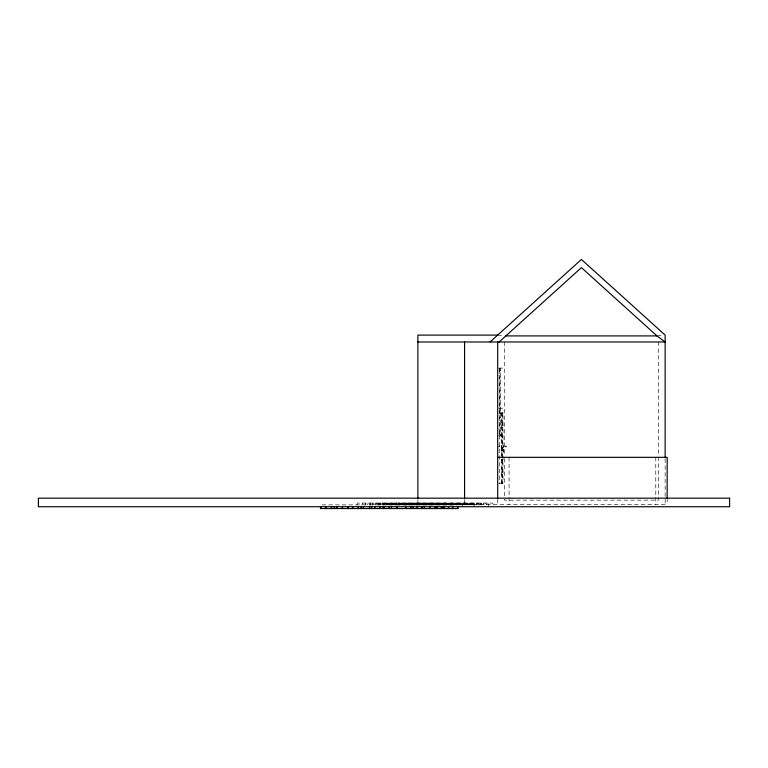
<?xml version="1.0" encoding="UTF-8"?>
<svg xmlns="http://www.w3.org/2000/svg" width="768" height="768" viewBox="0 0 768 768"><rect width="100%" height="100%" fill="white"/><g stroke="black" fill="none" stroke-linecap="round" stroke-linejoin="round"><path stroke-width="0.58" stroke-dasharray="3.84 2.88" d="M506.016 446.554L505.104 446.554L506.016 446.429M361.853 504.902L362.362 503.069M370.109 504.902L370.618 503.069M372.403 504.902L372.912 503.069M378.739 503.069L378.23 504.902L378.211 503.069M379.69 504.902L380.198 503.069M380.659 504.902L381.168 503.069M383.885 504.902L384.394 503.069M386.707 504.902L387.216 503.069M388.464 503.069L387.946 504.902L388.8 503.069L388.762 504.902M389.29 503.069L388.675 504.902L388.349 503.069M389.914 504.902L390.422 503.069M391.171 504.902L391.68 503.069M392.141 504.902L392.65 503.069M392.976 504.902L393.485 503.069M395.472 503.069L394.963 504.902L395.77 503.069M396.067 504.902L396.576 503.069L396.979 504.902M398.17 504.902L398.678 503.069M399.734 503.069L399.226 504.902L399.274 503.069M399.389 504.902L399.946 503.069M399.955 504.902L400.464 503.069L401.088 504.902L401.078 503.069M399.83 503.069L400.205 504.902L400.771 503.069L400.272 504.902M400.464 504.902L400.973 503.069M402.653 503.069L403.027 504.902L403.594 503.069L402.739 504.902M406.426 504.902L407.021 503.069M406.675 504.902L407.184 503.069L407.491 504.902L408.058 503.069L408.048 504.902M407.75 504.902L408.259 503.069M409.402 504.902L409.91 503.069M410.506 504.902L411.014 503.069M410.707 504.902L410.918 503.069M411.946 504.902L412.454 503.069M413.136 504.902L413.645 503.069L412.781 504.902M414.038 503.069L413.53 504.902L412.944 503.069M414.768 504.902L415.325 503.069L415.747 504.902L415.853 503.069L416.362 504.902M417.197 503.069L416.688 504.902L416.208 503.069M417.792 504.902L418.301 503.069M417.994 504.902L418.512 503.069L418.598 504.902M418.387 504.902L418.896 503.069L419.558 504.902M421.987 504.902L422.496 503.069L422.832 504.902L422.918 503.069M424.56 503.069L424.051 504.902L423.706 503.069M424.992 504.902L425.501 503.069M425.366 504.902L425.875 503.069L425.894 504.902M426.23 504.902L426.739 503.069M428.515 504.902L429.024 503.069M429.274 504.902L429.782 503.069M429.974 503.069L429.466 504.902L429.082 503.069M431.846 503.069L431.338 504.902L432.086 503.069L432.154 504.902L431.51 503.069L430.675 504.902M432.096 504.902L432.605 503.069L433.008 504.902L432.912 503.069M432.653 504.902L433.162 503.069M435.101 503.069L434.592 504.902L435.485 503.069M435.322 504.902L435.83 503.069M436.195 503.069L435.686 504.902L435.187 503.069M436.272 504.902L436.781 503.069M436.8 504.902L437.357 503.069L437.376 504.902M439.67 504.902L440.179 503.069L440.746 504.902L440.755 503.069L441.12 504.902M443.117 503.069L442.608 504.902L442.176 503.069M442.963 504.902L443.472 503.069M443.558 504.902L444.067 503.069M444.096 504.902L444.97 503.069L444.95 504.902M446.237 504.902L446.746 503.069M449.155 504.902L449.664 503.069M450.25 504.902L450.758 503.069L450.71 504.902L450.077 503.069M452.006 504.902L451.632 503.069L451.133 504.902L451.066 503.069M454.032 503.069L453.523 504.902L452.899 503.069M455.424 504.902L455.933 503.069M456.442 504.902L456.95 503.069M457.066 503.069L457.661 504.902L458.227 503.069M460.541 504.902L461.05 503.069M462.71 504.902L463.219 503.069M465.514 503.069L465.005 504.902L464.362 503.069M472.003 504.902L472.512 503.069M356.842 504.902L357.667 503.069L492.806 503.069L493.392 504.902M365.107 504.902L365.923 503.069M367.392 504.902L368.218 503.069M373.219 504.902L374.045 503.069M374.688 504.902L375.504 503.069M375.658 504.902L376.474 503.069M378.874 504.902L379.699 503.069M381.696 504.902L382.522 503.069M382.944 504.902L383.77 503.069M383.664 504.902L384.49 503.069M383.77 504.902L384.595 503.069M384.902 504.902L385.728 503.069M386.17 504.902L386.995 503.069M387.139 504.902L387.965 503.069M389.962 504.902L390.778 503.069M391.056 504.902L391.882 503.069M393.158 504.902L393.984 503.069M394.214 504.902L395.04 503.069M395.203 503.069L394.378 504.902L395.251 503.069M395.251 504.902L396.086 503.069M395.453 504.902L396.278 503.069M398.899 503.069L398.074 504.902L398.016 503.069M401.424 504.902L402.24 503.069M401.51 504.902L402.336 503.069M401.674 504.902L402.499 503.069M402.23 504.902L403.056 503.069L403.066 504.902M402.538 504.902L403.363 503.069M404.39 504.902L405.216 503.069M405.494 504.902L406.32 503.069L406.272 504.902M405.706 504.902L406.522 503.069M406.934 504.902L407.328 503.069M409.344 503.069L408.518 504.902L408.096 503.069M409.536 504.902L410.362 503.069M409.757 504.902L410.63 503.069M411.677 504.902L412.502 503.069M412.992 504.902L413.818 503.069L414.374 504.902L415.171 503.069L415.546 504.902M413.376 504.902L414.202 503.069M414.23 504.902L414.614 503.069M416.976 504.902L417.802 503.069M419.04 504.902L420.154 503.069M419.798 504.902L420.624 503.069M420.806 503.069L419.981 504.902L420.048 503.069L420.624 504.902M420.355 504.902L421.181 503.069L421.238 504.902L422.045 503.069M423.504 504.902L424.33 503.069M425.088 503.069L424.262 504.902L425.318 503.069L424.454 504.902L423.878 503.069M426.326 504.902L427.152 503.069L427.91 504.902M427.651 504.902L428.467 503.069L429.149 504.902M429.581 504.902L430.406 503.069L430.858 504.902L430.195 503.069M430.32 504.902L431.136 503.069M431.798 504.902L432.662 503.069L433.334 504.902M437.606 504.902L438.432 503.069M437.952 504.902L438.778 503.069L439.392 504.902L439.44 503.069M438.547 504.902L439.373 503.069M439.085 504.902L439.958 503.069M441.226 504.902L442.051 503.069M445.248 504.902L446.074 503.069M448.522 504.902L449.338 503.069M450.413 504.902L451.238 503.069M451.43 504.902L452.256 503.069M455.53 504.902L456.355 503.069M457.699 504.902L458.525 503.069L458.928 504.902M460.003 504.902L460.829 503.069M466.992 504.902L467.818 503.069M657.043 335.933L662.822 335.338M498.787 368.083L504.288 368.083M498.931 368.294L500.323 368.294L500.323 435.898M499.133 370.022L500.323 370.022M499.133 370.368L499.882 370.368M498.787 408.211L504.288 408.211M499.517 412.31L502.982 412.31L502.982 483.283M502.982 413.338L501.6 413.338L501.6 483.283M499.517 413.683L501.6 413.683M501.6 424.416L502.982 424.416M501.6 425.107L502.982 425.107M499.133 433.824L499.882 433.824M499.133 434.17L500.323 434.17M498.787 435.898L504.288 435.898M501.6 436.186L502.982 436.186M501.6 436.877L502.982 436.877M501.6 445.478L501.6 447.514M498.912 446.141L499.814 446.141L499.814 446.842L498.912 446.842M506.016 446.141L505.114 446.141L505.114 446.842L506.016 446.842M498.912 446.429L499.824 446.429L498.912 446.554M501.6 447.955L502.982 447.955M501.6 448.646L502.982 448.646M501.6 449.453L501.6 451.488M501.6 459.725L502.982 459.725M501.6 460.349L502.982 460.349M501.6 471.427L502.982 471.427M501.6 472.09L502.982 472.09M501.6 483.168L502.982 483.168M498.787 483.283L504.288 483.283M665.136 504.307L417.878 504.307L417.878 499.536M321.984 504.893L457.114 504.893L456.49 503.069M497.693 335.098L503.472 335.693M485.808 503.069L486.403 504.902M483.514 503.069L484.099 504.902M481.344 503.069L481.93 504.902M478.522 503.069L479.107 504.902M477.245 503.069L477.83 504.902M476.218 503.069L476.813 504.902M474.326 503.069L474.922 504.902M471.936 503.069L472.522 504.902M471.053 503.069L471.648 504.902M469.949 503.069L470.544 504.902M467.626 504.902L467.04 503.069L467.443 504.902M464.899 503.069L465.533 504.902L465.101 503.069M463.766 503.069L464.352 504.902M463.411 503.069L464.006 504.902M460.474 503.069L461.059 504.902M457.603 503.069L458.237 504.902M456.125 503.069L456.72 504.902M455.395 503.069L455.981 504.902L455.616 503.069M454.051 504.902L453.456 503.069L452.707 504.902L452.141 503.069L452.237 504.902M450.259 503.069L450.854 504.902M449.309 503.069L449.904 504.902M446.17 503.069L446.755 504.902M445.795 503.069L446.381 504.902M445.603 503.069L446.198 504.902L446.947 503.069L447.619 504.902L447.283 503.069M445.133 503.069L445.728 504.902M444.845 503.069L445.44 504.902M442.781 503.069L443.376 504.902L443.424 503.069M439.19 503.069L439.776 504.902M438.595 503.069L439.181 504.902M438.077 504.902L437.491 503.069L437.568 504.902M435.571 503.069L436.205 504.902M435.341 503.069L435.936 504.902M434.525 504.902L433.93 503.069L434.314 504.902L434.333 503.069L434.928 504.902M431.299 503.069L431.894 504.902M428.352 503.069L428.938 504.902M428.045 503.069L428.63 504.902M427.478 503.069L428.074 504.902M421.267 503.069L421.853 504.902M421.056 503.069L421.661 504.902L421.632 503.069M420.749 503.069L421.344 504.902M420.192 503.069L420.826 504.902M416.87 503.069L417.456 504.902L417.504 503.069M412.57 504.902L411.974 503.069L412.378 504.902M410.717 503.069L411.302 504.902M409.574 503.069L410.17 504.902M409.478 503.069L410.064 504.902M408.749 503.069L409.344 504.902L408.931 503.069L408.125 504.902L407.51 503.069L407.539 504.902M405.274 504.902L404.688 503.069L404.995 504.902M401.462 503.069L402.058 504.902M399.024 503.069L399.619 504.902M393.206 503.069L393.792 504.902M390.912 503.069L391.507 504.902M382.656 503.069L383.242 504.902M487.949 503.069L488.688 506.726M480.96 503.069L481.325 504.902M478.656 503.069L479.021 504.902M476.486 503.069L476.861 504.902M473.674 503.069L474.403 506.726M472.387 503.069L472.762 504.902M471.37 503.069L471.734 504.902M469.478 503.069L469.843 504.902M466.205 503.069L466.57 504.902M462.182 503.069L462.922 506.726M460.042 503.069L460.454 504.902M459.504 503.069L459.869 504.902M458.918 503.069L459.283 504.902L459.235 503.069M452.218 503.069L452.582 504.902M451.277 503.069L451.642 504.902L451.661 503.069M450.538 503.069L450.902 504.902M448.608 503.069L448.973 504.902M448.042 503.069L448.416 504.902M445.411 503.069L445.776 504.902M445.219 503.069L445.594 504.902M444.461 503.069L444.826 504.902M441.312 503.069L441.686 504.902M440.938 503.069L441.312 504.902M440.285 503.069L440.362 504.902M437.933 503.069L438.298 504.902M434.333 503.069L434.698 504.902M433.738 503.069L434.102 504.902M430.762 503.069L431.136 504.902M430.714 503.069L431.078 504.902M429.485 503.069L429.85 504.902M428.256 504.902L427.891 503.069L427.085 504.902L426.662 503.069M426.816 504.902L426.451 503.069L426.49 504.902M425.347 503.069L425.712 504.902M423.494 503.069L423.869 504.902M423.187 503.069L423.552 504.902M422.995 504.902L422.63 503.069L422.64 504.902M422.381 503.069L422.746 504.902M419.03 503.069L419.395 504.902M416.41 503.069L416.774 504.902M415.901 503.069L416.266 504.902M414.115 503.069L414.48 504.902M405.859 503.069L406.224 504.902M404.726 503.069L405.091 504.902M403.901 503.069L404.266 504.902M395.645 503.069L396.01 504.902L396.048 503.069M394.176 503.069L394.541 504.902M386.064 503.069L386.429 504.902M377.798 503.069L378.163 504.902M667.181 498.173L667.181 504.586M665.136 458.957L665.136 505.536M658.531 341.981L658.531 455.798M658.531 456.998L658.531 500.122L504.288 500.122L504.288 456.998M655.786 457.334L655.786 496.147M655.786 497.318L655.786 504.374M509.078 457.334L509.078 496.147M509.078 497.318L509.078 504.374M506.016 446.016L506.016 446.976M504.288 341.981L504.288 455.875M502.637 413.338L502.637 483.283M502.291 424.416L502.291 425.107M502.291 436.186L502.291 436.877M502.291 447.955L502.291 448.646M502.291 459.725L502.291 460.349M502.291 471.427L502.291 472.09M501.946 413.338L501.946 483.283M499.882 370.022L499.882 434.17M499.498 368.294L499.517 483.283M497.693 499.238L497.693 505.536M480.106 503.069L480.106 504.902M473.107 503.069L473.107 504.902M470.813 503.069L470.813 504.902M468.643 503.069L468.643 504.902M465.821 503.069L465.821 504.902M464.573 499.536L464.544 504.902M463.517 503.069L463.517 504.902M461.626 503.069L461.626 504.902M458.352 503.069L458.352 504.902M457.258 503.069L457.258 504.902M454.339 503.069L454.339 504.902M447.773 503.069L447.773 504.902M444.365 503.069L444.365 504.902M443.789 503.069L443.789 504.902M442.694 503.069L442.694 504.902M440.198 503.069L440.198 504.902M436.618 503.069L436.618 504.902M433.469 503.069L433.469 504.902M433.094 503.069L433.094 504.902M432.432 503.069L432.432 504.902M430.09 503.069L430.09 504.902M427.334 503.069L427.334 504.902M426.096 503.069L426.096 504.902M418.81 503.069L418.81 504.902M415.651 503.069L415.651 504.902M415.344 503.069L415.344 504.902M414.778 503.069L414.778 504.902M408.566 503.069L408.566 504.902M408.365 503.069L408.365 504.902M404.17 503.069L404.17 504.902M400.243 503.069L400.243 504.902M396.778 503.069L396.874 504.902M394.81 503.069L394.81 504.902M391.987 503.069L391.987 504.902M387.792 503.069L387.792 504.902M386.323 503.069L386.323 504.902M380.506 503.069L380.506 504.902M369.955 503.069L369.955 504.902M503.76 445.478L503.328 447.514L503.76 445.478M503.76 449.453L503.328 451.488L503.76 449.453M453.168 504.902L452.803 503.069L453.12 504.902"/><path stroke-width="1.15" d="M325.651 508.55L326.16 506.726M336.202 508.55L336.71 506.726M342.029 508.55L342.538 506.726M347.693 508.55L348.202 506.726M352.483 508.55L352.992 506.726M363.034 508.55L363.542 506.726M374.515 508.55L375.024 506.726M388.8 508.55L389.309 506.726M412.954 508.55L413.462 506.726M321.158 506.726L320.333 508.55L458.304 508.55L457.709 506.726M330.883 508.55L331.709 506.726M336.71 508.55L337.536 506.726M347.155 508.55L348.086 506.726M357.706 508.55L358.531 506.726M369.187 508.55L370.013 506.726M383.472 508.55L384.298 506.726M490.07 341.981L581.414 259.45L665.136 335.098L665.136 457.834M499.123 341.981L581.414 267.619L656.986 335.914L665.136 341.981L417.878 341.981M497.693 335.098L417.878 335.098L417.878 498.355M505.834 335.914L656.986 335.914M497.693 457.334L667.181 457.334L667.181 498.173M448.416 506.726L449.011 508.55M442.147 506.726L442.742 508.55M441.13 506.726L441.715 508.55M434.861 506.726L435.446 508.55M421.978 506.726L422.563 508.55M410.698 506.726L411.293 508.55M396.413 506.726L397.008 508.55M452.63 506.726L452.995 508.55M443.338 506.726L443.702 508.55M437.069 506.726L437.434 508.55M436.051 506.726L436.416 508.55M429.782 506.726L430.147 508.55M424.186 506.726L424.55 508.55M416.899 506.726L417.264 508.55M405.619 506.726L405.984 508.55M391.334 506.726L391.699 508.55M379.853 506.726L380.218 508.55M497.693 341.981L497.693 498.374M464.573 341.981L464.573 498.346M444.413 506.726L444.413 508.55M421.565 506.726L421.565 508.55M397.411 506.726L397.411 508.55M383.126 506.726L383.126 508.55M371.645 506.726L371.645 508.55M361.094 506.726L361.094 508.55M334.262 506.726L334.262 508.55M729.6 498.173L38.4 498.173L38.4 506.726L729.6 506.726L729.6 498.173"/></g></svg>
